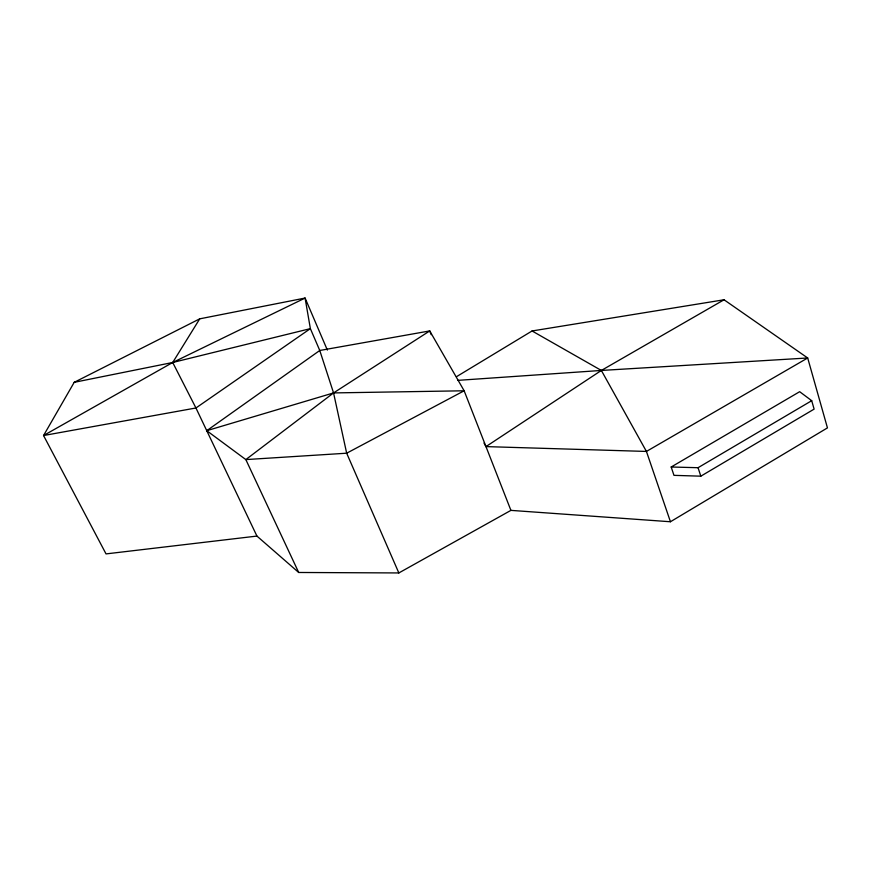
<?xml version="1.0" encoding="UTF-8"?>
<svg xmlns="http://www.w3.org/2000/svg" width="871" height="871" viewBox="0 0 871 871"><rect width="100%" height="100%" fill="white"/><g stroke="black" fill="none" stroke-linecap="round" stroke-linejoin="round"><path stroke-width="1.31" d="M327.354 350.088L305.09 298.056L199.731 318.84L74.209 382.325L43.55 435.533L106.033 553.902L256.934 536.079L298.699 572.476L398.842 572.944L510.918 510.373L670.441 521.751L827.45 427.89L807.689 357.981L724.051 299.776L532.072 330.969L456.448 376.718M199.731 318.84L172.708 362.488L43.55 435.533L195.942 407.987L310.37 328.639L305.09 298.056L172.708 362.488L74.209 382.325M298.699 572.476L245.84 459.594L206.754 430.688L319.766 350.48L429.741 330.926L464.145 390.785L510.918 510.373M484.026 443.089L485.974 446.605L601.36 370.447L724.051 299.776M671.182 467.008L698.052 467.705L811.707 400.693L814.113 409.12L700.817 476.176L673.969 475.348L671.182 467.008L799.665 391.7L811.707 400.693M206.754 430.688L333.56 392.919L464.145 390.785L346.669 453.203L245.84 459.594L333.56 392.919L429.741 330.926L431.21 334.671M457.602 380.377L601.36 370.447L807.689 357.981L646.434 451.439L485.974 446.605M532.072 330.969L601.36 370.447L646.434 451.439L670.441 521.751M256.934 536.079L195.942 407.987L172.708 362.488L310.37 328.639L319.766 350.48L333.56 392.919L346.669 453.203L398.842 572.944M698.052 467.705L700.817 476.176"/></g></svg>
